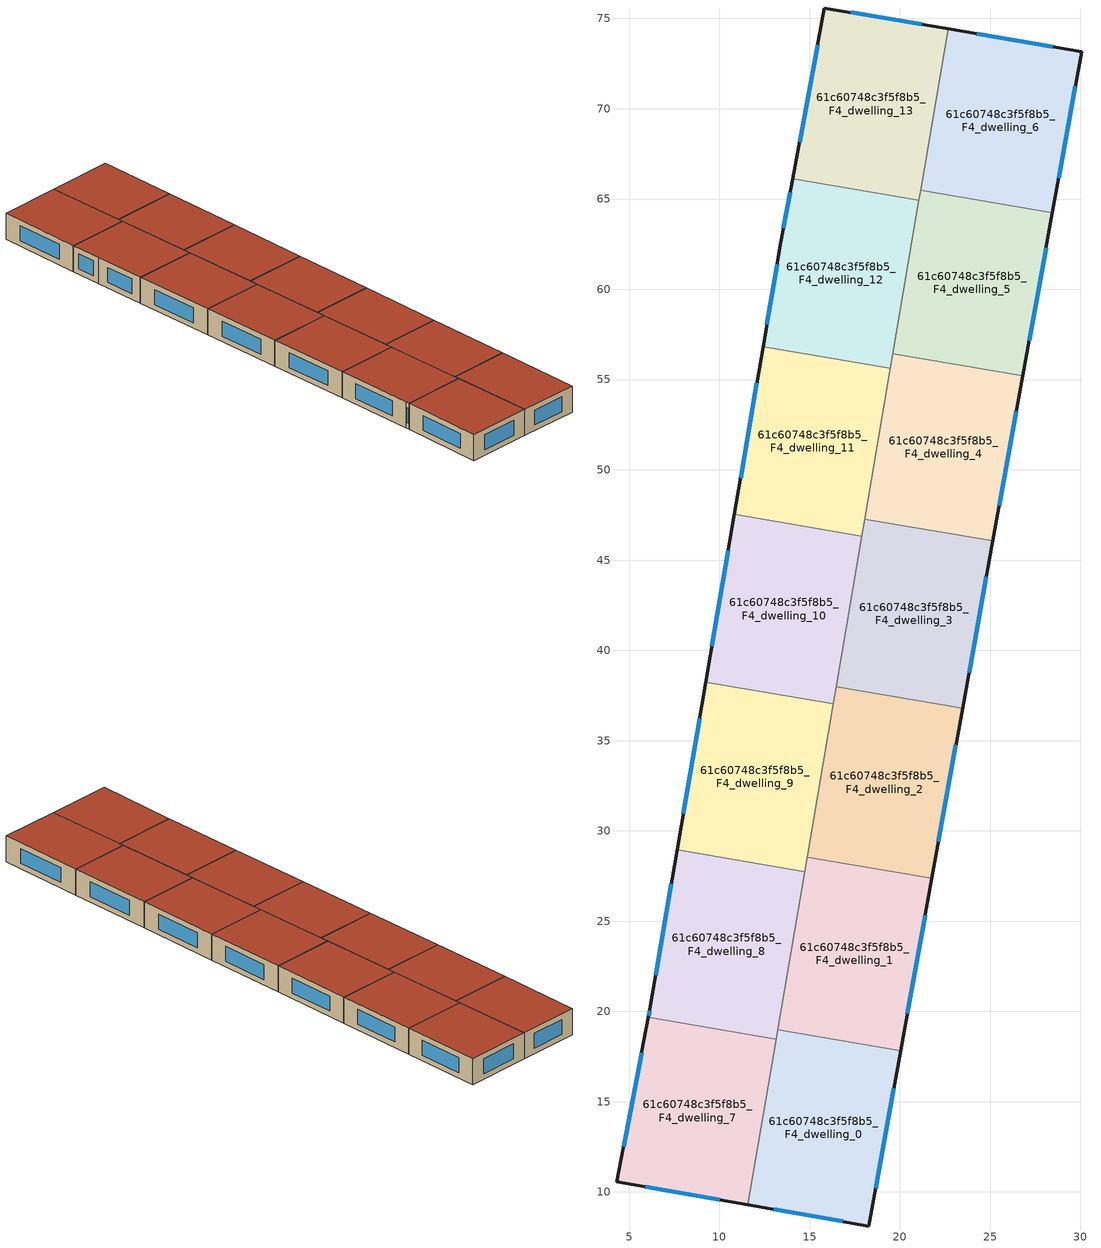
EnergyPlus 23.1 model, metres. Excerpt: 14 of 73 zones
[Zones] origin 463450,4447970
61c60748c3f5f8b5_F4_dwelling_0
 floor to 61c60748c3f5f8b5_F3_dwelling_0 (EU_floor_Construction): 20.03,17.82 18.28,8.12 11.58,9.29 13.23,18.98 z12
 wall outside (EU_wall_Construction): 11.58,9.29 18.28,8.12 20.03,17.82 z12:15
 wall to 61c60748c3f5f8b5_F4_dwelling_1 (EU_wall_Construction): 20.03,17.82 13.23,18.98 z12:15
 wall to 61c60748c3f5f8b5_F4_dwelling_7 (EU_wall_Construction): 13.14,18.47 11.58,9.29 z12:15
 wall to 61c60748c3f5f8b5_F4_dwelling_8 (EU_wall_Construction): 13.23,18.98 13.14,18.47 z12:15
 window (EU_Window_Construction): 18.65,10.2 19.66,15.74 / 13.01,9.04 16.84,8.37 z12.64:14.36
 roof outside (EU_roof_Construction): 18.28,8.12 20.03,17.82 13.23,18.98 11.58,9.29 z15
61c60748c3f5f8b5_F4_dwelling_1
 floor to 61c60748c3f5f8b5_F3_dwelling_1 (EU_floor_Construction): 21.76,27.37 20.03,17.82 13.23,18.98 14.86,28.55 z12
 wall outside (EU_wall_Construction): 20.03,17.82 21.76,27.37 z12:15
 wall to 61c60748c3f5f8b5_F4_dwelling_2 (EU_wall_Construction): 21.76,27.37 14.86,28.55 z12:15
 wall to 61c60748c3f5f8b5_F4_dwelling_8 (EU_wall_Construction): 14.72,27.75 13.23,18.98 z12:15
 wall to 61c60748c3f5f8b5_F4_dwelling_9 (EU_wall_Construction): 14.86,28.55 14.72,27.75 z12:15
 window (EU_Window_Construction): 20.4,19.87 21.39,25.33 z12.64:14.36
 roof outside (EU_roof_Construction): 20.03,17.82 21.76,27.37 14.86,28.55 13.23,18.98 z15
61c60748c3f5f8b5_F4_dwelling_10
 floor to 61c60748c3f5f8b5_F3_dwelling_10 (EU_floor_Construction): 17.89,46.33 16.3,37.04 9.24,38.24 10.83,47.53 z12
 wall outside (EU_wall_Construction): 10.83,47.53 9.24,38.24 z12:15
 wall to 61c60748c3f5f8b5_F4_dwelling_11 (EU_wall_Construction): 17.89,46.33 10.83,47.53 z12:15
 wall to 61c60748c3f5f8b5_F4_dwelling_9 (EU_wall_Construction): 9.24,38.24 16.3,37.04 z12:15
 wall to 61c60748c3f5f8b5_F4_dwelling_3 (EU_wall_Construction): 16.46,37.97 17.89,46.33 z12:15
 wall to 61c60748c3f5f8b5_F4_dwelling_2 (EU_wall_Construction): 16.3,37.04 16.46,37.97 z12:15
 window (EU_Window_Construction): 10.49,45.54 9.58,40.23 z12.64:14.36
 roof outside (EU_roof_Construction): 16.3,37.04 17.89,46.33 10.83,47.53 9.24,38.24 z15
61c60748c3f5f8b5_F4_dwelling_11
 floor to 61c60748c3f5f8b5_F3_dwelling_11 (EU_floor_Construction): 19.47,55.63 17.89,46.33 10.83,47.53 12.42,56.83 z12
 wall outside (EU_wall_Construction): 12.42,56.83 10.83,47.53 z12:15
 wall to 61c60748c3f5f8b5_F4_dwelling_12 (EU_wall_Construction): 19.47,55.63 12.42,56.83 z12:15
 wall to 61c60748c3f5f8b5_F4_dwelling_4 (EU_wall_Construction): 18.05,47.27 19.47,55.63 z12:15
 wall to 61c60748c3f5f8b5_F4_dwelling_3 (EU_wall_Construction): 17.88,46.33 18.05,47.27 z12:15
 window (EU_Window_Construction): 12.08,54.84 11.17,49.52 z12.64:14.36
 roof outside (EU_roof_Construction): 17.89,46.33 19.47,55.63 12.42,56.83 10.83,47.53 z15
61c60748c3f5f8b5_F4_dwelling_12
 floor to 61c60748c3f5f8b5_F3_dwelling_12 (EU_floor_Construction): 21.05,64.94 19.47,55.63 12.42,56.83 13.41,62.62 14.06,66.13 z12
 wall outside (EU_wall_Construction): 14.06,66.13 13.41,62.62 12.42,56.83 z12:15
 wall to 61c60748c3f5f8b5_F4_dwelling_13 (EU_wall_Construction): 21.05,64.94 14.06,66.13 z12:15
 wall to 61c60748c3f5f8b5_F4_dwelling_5 (EU_wall_Construction): 19.61,56.44 21.05,64.94 z12:15
 wall to 61c60748c3f5f8b5_F4_dwelling_4 (EU_wall_Construction): 19.47,55.63 19.61,56.44 z12:15
 window (EU_Window_Construction): 13.19,61.38 12.63,58.07 / 13.92,65.38 13.55,63.37 z12.64:14.36
 roof outside (EU_roof_Construction): 19.47,55.63 21.05,64.94 14.06,66.13 13.41,62.62 12.42,56.83 z15
61c60748c3f5f8b5_F4_dwelling_13
 floor to 61c60748c3f5f8b5_F3_dwelling_13 (EU_floor_Construction): 22.67,74.42 21.05,64.94 14.06,66.13 15.82,75.58 z12
 wall outside (EU_wall_Construction): 22.67,74.42 15.82,75.58 14.06,66.13 z12:15
 wall to 61c60748c3f5f8b5_F4_dwelling_6 (EU_wall_Construction): 21.15,65.49 22.67,74.42 z12:15
 wall to 61c60748c3f5f8b5_F4_dwelling_5 (EU_wall_Construction): 21.05,64.94 21.15,65.49 z12:15
 window (EU_Window_Construction): 15.44,73.56 14.44,68.16 / 21.2,74.67 17.29,75.33 z12.64:14.36
 roof outside (EU_roof_Construction): 21.05,64.94 22.67,74.42 15.82,75.58 14.06,66.13 z15
61c60748c3f5f8b5_F4_dwelling_2
 floor to 61c60748c3f5f8b5_F3_dwelling_2 (EU_floor_Construction): 23.47,36.78 21.76,27.37 14.86,28.55 16.46,37.97 z12
 wall outside (EU_wall_Construction): 21.76,27.37 23.47,36.78 z12:15
 wall to 61c60748c3f5f8b5_F4_dwelling_3 (EU_wall_Construction): 23.47,36.78 16.46,37.97 z12:15
 wall to 61c60748c3f5f8b5_F4_dwelling_9 (EU_wall_Construction): 16.3,37.03 14.86,28.55 z12:15
 window (EU_Window_Construction): 22.13,29.39 23.1,34.77 z12.64:14.36
 roof outside (EU_roof_Construction): 21.76,27.37 23.47,36.78 16.46,37.97 14.86,28.55 z15
61c60748c3f5f8b5_F4_dwelling_3
 floor to 61c60748c3f5f8b5_F3_dwelling_3 (EU_floor_Construction): 25.15,46.06 23.47,36.78 16.46,37.97 18.04,47.27 z12
 wall outside (EU_wall_Construction): 23.47,36.78 25.15,46.06 z12:15
 wall to 61c60748c3f5f8b5_F4_dwelling_4 (EU_wall_Construction): 25.15,46.06 18.04,47.27 z12:15
 window (EU_Window_Construction): 23.83,38.77 24.79,44.07 z12.64:14.36
 roof outside (EU_roof_Construction): 23.47,36.78 25.15,46.06 18.04,47.27 16.46,37.97 z15
61c60748c3f5f8b5_F4_dwelling_4
 floor to 61c60748c3f5f8b5_F3_dwelling_4 (EU_floor_Construction): 26.81,55.21 25.15,46.06 18.04,47.27 19.61,56.44 z12
 wall outside (EU_wall_Construction): 25.15,46.06 26.81,55.21 z12:15
 wall to 61c60748c3f5f8b5_F4_dwelling_5 (EU_wall_Construction): 26.81,55.21 19.61,56.44 z12:15
 window (EU_Window_Construction): 25.5,48.02 26.45,53.25 z12.64:14.36
 roof outside (EU_roof_Construction): 25.15,46.06 26.81,55.21 19.61,56.44 18.04,47.27 z15
61c60748c3f5f8b5_F4_dwelling_5
 floor to 61c60748c3f5f8b5_F3_dwelling_5 (EU_floor_Construction): 28.44,64.25 26.81,55.21 19.61,56.44 21.15,65.49 z12
 wall outside (EU_wall_Construction): 26.81,55.21 28.44,64.25 z12:15
 wall to 61c60748c3f5f8b5_F4_dwelling_6 (EU_wall_Construction): 28.44,64.25 21.15,65.49 z12:15
 window (EU_Window_Construction): 27.16,57.15 28.09,62.31 z12.64:14.36
 roof outside (EU_roof_Construction): 26.81,55.21 28.44,64.25 21.15,65.49 19.61,56.44 z15
61c60748c3f5f8b5_F4_dwelling_6
 floor to 61c60748c3f5f8b5_F3_dwelling_6 (EU_floor_Construction): 30.06,73.17 28.44,64.25 21.15,65.49 22.67,74.42 z12
 wall outside (EU_wall_Construction): 28.44,64.25 30.06,73.17 22.67,74.42 z12:15
 window (EU_Window_Construction): 28.48,73.44 24.25,74.15 / 28.79,66.16 29.71,71.26 z12.64:14.36
 roof outside (EU_roof_Construction): 28.44,64.25 30.06,73.17 22.67,74.42 21.15,65.49 z15
61c60748c3f5f8b5_F4_dwelling_7
 floor to 61c60748c3f5f8b5_F3_dwelling_7 (EU_floor_Construction): 13.14,18.46 11.58,9.29 4.33,10.57 6.06,19.67 z12
 wall outside (EU_wall_Construction): 6.06,19.67 4.33,10.57 11.58,9.29 z12:15
 wall to 61c60748c3f5f8b5_F4_dwelling_8 (EU_wall_Construction): 13.14,18.46 6.06,19.67 z12:15
 window (EU_Window_Construction): 5.88,10.3 10.02,9.57 / 5.69,17.72 4.7,12.52 z12.64:14.36
 roof outside (EU_roof_Construction): 11.58,9.29 13.14,18.46 6.06,19.67 4.33,10.57 z15
61c60748c3f5f8b5_F4_dwelling_8
 floor to 61c60748c3f5f8b5_F3_dwelling_8 (EU_floor_Construction): 14.72,27.75 13.14,18.46 6.06,19.67 6.15,20.13 7.66,28.95 z12
 wall outside (EU_wall_Construction): 7.66,28.95 6.15,20.13 6.06,19.67 z12:15
 wall to 61c60748c3f5f8b5_F4_dwelling_9 (EU_wall_Construction): 14.72,27.75 7.66,28.95 z12:15
 window (EU_Window_Construction): 6.13,20.03 6.08,19.77 / 7.33,27.06 6.47,22.02 z12.64:14.36
 roof outside (EU_roof_Construction): 13.14,18.46 14.72,27.75 7.66,28.95 6.15,20.13 6.06,19.67 z15
61c60748c3f5f8b5_F4_dwelling_9
 floor to 61c60748c3f5f8b5_F3_dwelling_9 (EU_floor_Construction): 16.3,37.04 14.72,27.75 7.66,28.95 9.24,38.24 z12
 wall outside (EU_wall_Construction): 9.24,38.24 7.66,28.95 z12:15
 window (EU_Window_Construction): 8.9,36.25 8,30.94 z12.64:14.36
 roof outside (EU_roof_Construction): 14.72,27.75 16.3,37.04 9.24,38.24 7.66,28.95 z15
[Building]
EU S2 Campaign: North Axis=0; Terrain=City; Solar Distribution=FullExterior
[Site:Location]
Yerevan-Zvartnots.Intl.AP: Latitude=40.15; Longitude=44.383; Time Zone=4; Elevation=854
[SizingPeriod:WeatherFileDays]
AnnualSizingPeriod: Begin Month=1; Begin Day of Month=1; End Month=12; End Day of Month=31; Day of Week for Start Day=Monday; Use Weather File Daylight Saving Period=No; Use Weather File Rain and Snow Indicators=No
[MATERIAL]
EU_InternalMass_Material: Roughness=MediumRough; Thickness=0.1; Conductivity=1; Density=1800; Specific Heat=900; Thermal Absorptance=0.9; Solar Absorptance=0.7; Visible Absorptance=0.7
[MATERIAL:NOMASS] Roughness=MediumRough; Thermal Absorptance=0.9; Solar Absorptance=0.7; Visible Absorptance=0.7
Name | Thermal Resistance
EU_wall_NoMass | 1.05043
EU_roof_NoMass | 1.45357
EU_floor_NoMass | 0.478065
[WINDOWMATERIAL:SIMPLEGLAZINGSYSTEM]
EU_Window_SimpleGlazing: UFactor=2.5566; Solar Heat Gain Coefficient=0.75; Visible Transmittance=0.75
[CONSTRUCTION]
EU_wall_Construction: EU_wall_NoMass
EU_roof_Construction: EU_roof_NoMass
EU_floor_Construction: EU_floor_NoMass
EU_Window_Construction: EU_Window_SimpleGlazing
EU_InternalMass_Construction: EU_InternalMass_Material
[ZONE] Type=1; Multiplier=1; Ceiling Height=autocalculate; Floor Area=autocalculate; Part of Total Floor Area=Yes
Name | Volume
61c60748c3f5f8b5_F4_dwelling_0 | 202.455
61c60748c3f5f8b5_F4_dwelling_1 | 202.447
61c60748c3f5f8b5_F4_dwelling_10 | 202.458
61c60748c3f5f8b5_F4_dwelling_11 | 202.46
61c60748c3f5f8b5_F4_dwelling_12; 61c60748c3f5f8b5_F4_dwelling_3; 61c60748c3f5f8b5_F4_dwelling_6 | 202.445
61c60748c3f5f8b5_F4_dwelling_13 | 202.436
61c60748c3f5f8b5_F4_dwelling_2 | 202.442
61c60748c3f5f8b5_F4_dwelling_4 | 202.444
61c60748c3f5f8b5_F4_dwelling_5 | 202.449
61c60748c3f5f8b5_F4_dwelling_7 | 202.465
61c60748c3f5f8b5_F4_dwelling_8 | 202.443
61c60748c3f5f8b5_F4_dwelling_9 | 202.451
[INTERNALMASS] Construction=EU_InternalMass_Construction
Name | Zone or ZoneList | Surface Area
61c60748c3f5f8b5_F4_dwelling_0_EU_InternalMass | 61c60748c3f5f8b5_F4_dwelling_0 | 67.4851
61c60748c3f5f8b5_F4_dwelling_1_EU_InternalMass | 61c60748c3f5f8b5_F4_dwelling_1 | 67.4823
61c60748c3f5f8b5_F4_dwelling_2_EU_InternalMass | 61c60748c3f5f8b5_F4_dwelling_2 | 67.4807
61c60748c3f5f8b5_F4_dwelling_3_EU_InternalMass | 61c60748c3f5f8b5_F4_dwelling_3 | 67.4816
61c60748c3f5f8b5_F4_dwelling_4_EU_InternalMass | 61c60748c3f5f8b5_F4_dwelling_4 | 67.4812
61c60748c3f5f8b5_F4_dwelling_5_EU_InternalMass | 61c60748c3f5f8b5_F4_dwelling_5 | 67.4831
61c60748c3f5f8b5_F4_dwelling_6_EU_InternalMass | 61c60748c3f5f8b5_F4_dwelling_6 | 67.4817
61c60748c3f5f8b5_F4_dwelling_7_EU_InternalMass | 61c60748c3f5f8b5_F4_dwelling_7 | 67.4884
61c60748c3f5f8b5_F4_dwelling_8_EU_InternalMass | 61c60748c3f5f8b5_F4_dwelling_8 | 67.4809
61c60748c3f5f8b5_F4_dwelling_9_EU_InternalMass | 61c60748c3f5f8b5_F4_dwelling_9 | 67.4838
61c60748c3f5f8b5_F4_dwelling_10_EU_InternalMass | 61c60748c3f5f8b5_F4_dwelling_10 | 67.4859
61c60748c3f5f8b5_F4_dwelling_11_EU_InternalMass | 61c60748c3f5f8b5_F4_dwelling_11 | 67.4867
61c60748c3f5f8b5_F4_dwelling_12_EU_InternalMass | 61c60748c3f5f8b5_F4_dwelling_12 | 67.4819
61c60748c3f5f8b5_F4_dwelling_13_EU_InternalMass | 61c60748c3f5f8b5_F4_dwelling_13 | 67.4785
[OTHEREQUIPMENT] Fuel Type=Electricity; Design Level Calculation Method=Watts/Area; Power per Zone Floor Area=1; Fraction Latent=0; Fraction Radiant=0; Fraction Lost=0; Carbon Dioxide Generation Rate=0; EndUse Subcategory=EU_Step8_InternalGains
Name | Zone or ZoneList or Space or SpaceList | Schedule
EU_Step8_InternalGain_61c60748c3f5f8b5_F4_dwelling_0_f000 | 61c60748c3f5f8b5_F4_dwelling_0 | EU_Step8_GainSchedule_61c60748c3f5f8b5_F4_dwelling_0_f000
EU_Step8_InternalGain_61c60748c3f5f8b5_F4_dwelling_1_f000 | 61c60748c3f5f8b5_F4_dwelling_1 | EU_Step8_GainSchedule_61c60748c3f5f8b5_F4_dwelling_1_f000
EU_Step8_InternalGain_61c60748c3f5f8b5_F4_dwelling_2_f000 | 61c60748c3f5f8b5_F4_dwelling_2 | EU_Step8_GainSchedule_61c60748c3f5f8b5_F4_dwelling_2_f000
EU_Step8_InternalGain_61c60748c3f5f8b5_F4_dwelling_3_f000 | 61c60748c3f5f8b5_F4_dwelling_3 | EU_Step8_GainSchedule_61c60748c3f5f8b5_F4_dwelling_3_f000
EU_Step8_InternalGain_61c60748c3f5f8b5_F4_dwelling_4_f000 | 61c60748c3f5f8b5_F4_dwelling_4 | EU_Step8_GainSchedule_61c60748c3f5f8b5_F4_dwelling_4_f000
EU_Step8_InternalGain_61c60748c3f5f8b5_F4_dwelling_5_f000 | 61c60748c3f5f8b5_F4_dwelling_5 | EU_Step8_GainSchedule_61c60748c3f5f8b5_F4_dwelling_5_f000
EU_Step8_InternalGain_61c60748c3f5f8b5_F4_dwelling_6_f000 | 61c60748c3f5f8b5_F4_dwelling_6 | EU_Step8_GainSchedule_61c60748c3f5f8b5_F4_dwelling_6_f000
EU_Step8_InternalGain_61c60748c3f5f8b5_F4_dwelling_7_f000 | 61c60748c3f5f8b5_F4_dwelling_7 | EU_Step8_GainSchedule_61c60748c3f5f8b5_F4_dwelling_7_f000
EU_Step8_InternalGain_61c60748c3f5f8b5_F4_dwelling_8_f000 | 61c60748c3f5f8b5_F4_dwelling_8 | EU_Step8_GainSchedule_61c60748c3f5f8b5_F4_dwelling_8_f000
EU_Step8_InternalGain_61c60748c3f5f8b5_F4_dwelling_9_f000 | 61c60748c3f5f8b5_F4_dwelling_9 | EU_Step8_GainSchedule_61c60748c3f5f8b5_F4_dwelling_9_f000
EU_Step8_InternalGain_61c60748c3f5f8b5_F4_dwelling_10_f000 | 61c60748c3f5f8b5_F4_dwelling_10 | EU_Step8_GainSchedule_61c60748c3f5f8b5_F4_dwelling_10_f000
EU_Step8_InternalGain_61c60748c3f5f8b5_F4_dwelling_11_f000 | 61c60748c3f5f8b5_F4_dwelling_11 | EU_Step8_GainSchedule_61c60748c3f5f8b5_F4_dwelling_11_f000
EU_Step8_InternalGain_61c60748c3f5f8b5_F4_dwelling_12_f000 | 61c60748c3f5f8b5_F4_dwelling_12 | EU_Step8_GainSchedule_61c60748c3f5f8b5_F4_dwelling_12_f000
EU_Step8_InternalGain_61c60748c3f5f8b5_F4_dwelling_13_f000 | 61c60748c3f5f8b5_F4_dwelling_13 | EU_Step8_GainSchedule_61c60748c3f5f8b5_F4_dwelling_13_f000
[ZONEVENTILATION:DESIGNFLOWRATE] Schedule=EU_AlwaysOn; Design Flow Rate Calculation Method=AirChanges/Hour; Air Changes per Hour=0.557805; Ventilation Type=Natural; Fan Pressure Rise=0; Fan Total Efficiency=1; Constant Term Coefficient=1; Temperature Term Coefficient=0; Velocity Term Coefficient=0; Velocity Squared Term Coefficient=0; Minimum Indoor Temperature=-100; Maximum Indoor Temperature=100; Delta Temperature=-100; Minimum Outdoor Temperature=-100; Maximum Outdoor Temperature=100; Maximum Wind Speed=40
Name | Zone or ZoneList or Space or SpaceList
EU_ConstantAir_61c60748c3f5f8b5_F4_dwelling_0 | 61c60748c3f5f8b5_F4_dwelling_0
EU_ConstantAir_61c60748c3f5f8b5_F4_dwelling_1 | 61c60748c3f5f8b5_F4_dwelling_1
EU_ConstantAir_61c60748c3f5f8b5_F4_dwelling_2 | 61c60748c3f5f8b5_F4_dwelling_2
EU_ConstantAir_61c60748c3f5f8b5_F4_dwelling_3 | 61c60748c3f5f8b5_F4_dwelling_3
EU_ConstantAir_61c60748c3f5f8b5_F4_dwelling_4 | 61c60748c3f5f8b5_F4_dwelling_4
EU_ConstantAir_61c60748c3f5f8b5_F4_dwelling_5 | 61c60748c3f5f8b5_F4_dwelling_5
EU_ConstantAir_61c60748c3f5f8b5_F4_dwelling_6 | 61c60748c3f5f8b5_F4_dwelling_6
EU_ConstantAir_61c60748c3f5f8b5_F4_dwelling_7 | 61c60748c3f5f8b5_F4_dwelling_7
EU_ConstantAir_61c60748c3f5f8b5_F4_dwelling_8 | 61c60748c3f5f8b5_F4_dwelling_8
EU_ConstantAir_61c60748c3f5f8b5_F4_dwelling_9 | 61c60748c3f5f8b5_F4_dwelling_9
EU_ConstantAir_61c60748c3f5f8b5_F4_dwelling_10 | 61c60748c3f5f8b5_F4_dwelling_10
EU_ConstantAir_61c60748c3f5f8b5_F4_dwelling_11 | 61c60748c3f5f8b5_F4_dwelling_11
EU_ConstantAir_61c60748c3f5f8b5_F4_dwelling_12 | 61c60748c3f5f8b5_F4_dwelling_12
EU_ConstantAir_61c60748c3f5f8b5_F4_dwelling_13 | 61c60748c3f5f8b5_F4_dwelling_13
[HVACTEMPLATE:THERMOSTAT] Constant Heating Setpoint=20; Constant Cooling Setpoint=50
EU_HeatOnly_61c60748c3f5f8b5_F0_dwelling_5; EU_HeatOnly_61c60748c3f5f8b5_F0_dwelling_6; EU_HeatOnly_61c60748c3f5f8b5_F0_dwelling_7; EU_HeatOnly_61c60748c3f5f8b5_F0_dwelling_8; EU_HeatOnly_61c60748c3f5f8b5_F0_dwelling_9; EU_HeatOnly_61c60748c3f5f8b5_F0_dwelling_10; EU_HeatOnly_61c60748c3f5f8b5_F0_dwelling_11; EU_HeatOnly_61c60748c3f5f8b5_F0_dwelling_12; EU_HeatOnly_61c60748c3f5f8b5_F0_dwelling_13; EU_HeatOnly_61c60748c3f5f8b5_F0_dwelling_14; EU_HeatOnly_61c60748c3f5f8b5_F1_dwelling_0; EU_HeatOnly_61c60748c3f5f8b5_F1_dwelling_1; EU_HeatOnly_61c60748c3f5f8b5_F1_dwelling_2; EU_HeatOnly_61c60748c3f5f8b5_F1_dwelling_3; EU_HeatOnly_61c60748c3f5f8b5_F1_dwelling_4; EU_HeatOnly_61c60748c3f5f8b5_F1_dwelling_5; EU_HeatOnly_61c60748c3f5f8b5_F1_dwelling_6; EU_HeatOnly_61c60748c3f5f8b5_F1_dwelling_7; EU_HeatOnly_61c60748c3f5f8b5_F1_dwelling_8; EU_HeatOnly_61c60748c3f5f8b5_F1_dwelling_9; EU_HeatOnly_61c60748c3f5f8b5_F1_dwelling_10; EU_HeatOnly_61c60748c3f5f8b5_F1_dwelling_11; EU_HeatOnly_61c60748c3f5f8b5_F1_dwelling_12; EU_HeatOnly_61c60748c3f5f8b5_F1_dwelling_13; EU_HeatOnly_61c60748c3f5f8b5_F1_dwelling_14; EU_HeatOnly_61c60748c3f5f8b5_F2_dwelling_0; EU_HeatOnly_61c60748c3f5f8b5_F2_dwelling_1; EU_HeatOnly_61c60748c3f5f8b5_F2_dwelling_2; EU_HeatOnly_61c60748c3f5f8b5_F2_dwelling_3; EU_HeatOnly_61c60748c3f5f8b5_F2_dwelling_4; EU_HeatOnly_61c60748c3f5f8b5_F2_dwelling_5; EU_HeatOnly_61c60748c3f5f8b5_F2_dwelling_6; EU_HeatOnly_61c60748c3f5f8b5_F2_dwelling_7; EU_HeatOnly_61c60748c3f5f8b5_F2_dwelling_8; EU_HeatOnly_61c60748c3f5f8b5_F2_dwelling_9; EU_HeatOnly_61c60748c3f5f8b5_F2_dwelling_10; EU_HeatOnly_61c60748c3f5f8b5_F2_dwelling_11; EU_HeatOnly_61c60748c3f5f8b5_F2_dwelling_12; EU_HeatOnly_61c60748c3f5f8b5_F2_dwelling_13; EU_HeatOnly_61c60748c3f5f8b5_F2_dwelling_14; EU_HeatOnly_61c60748c3f5f8b5_F3_dwelling_0; EU_HeatOnly_61c60748c3f5f8b5_F3_dwelling_1; EU_HeatOnly_61c60748c3f5f8b5_F3_dwelling_2; EU_HeatOnly_61c60748c3f5f8b5_F3_dwelling_3; EU_HeatOnly_61c60748c3f5f8b5_F3_dwelling_4; EU_HeatOnly_61c60748c3f5f8b5_F3_dwelling_5; EU_HeatOnly_61c60748c3f5f8b5_F3_dwelling_6; EU_HeatOnly_61c60748c3f5f8b5_F3_dwelling_7; EU_HeatOnly_61c60748c3f5f8b5_F3_dwelling_8; EU_HeatOnly_61c60748c3f5f8b5_F3_dwelling_9; EU_HeatOnly_61c60748c3f5f8b5_F3_dwelling_10; EU_HeatOnly_61c60748c3f5f8b5_F3_dwelling_11; EU_HeatOnly_61c60748c3f5f8b5_F3_dwelling_12; EU_HeatOnly_61c60748c3f5f8b5_F3_dwelling_13; EU_HeatOnly_61c60748c3f5f8b5_F4_dwelling_0; EU_HeatOnly_61c60748c3f5f8b5_F4_dwelling_1; EU_HeatOnly_61c60748c3f5f8b5_F4_dwelling_2; EU_HeatOnly_61c60748c3f5f8b5_F4_dwelling_3; EU_HeatOnly_61c60748c3f5f8b5_F4_dwelling_4; EU_HeatOnly_61c60748c3f5f8b5_F4_dwelling_5; EU_HeatOnly_61c60748c3f5f8b5_F4_dwelling_6; EU_HeatOnly_61c60748c3f5f8b5_F4_dwelling_7; EU_HeatOnly_61c60748c3f5f8b5_F4_dwelling_8; EU_HeatOnly_61c60748c3f5f8b5_F4_dwelling_9; EU_HeatOnly_61c60748c3f5f8b5_F4_dwelling_10; EU_HeatOnly_61c60748c3f5f8b5_F4_dwelling_11; EU_HeatOnly_61c60748c3f5f8b5_F4_dwelling_12; EU_HeatOnly_61c60748c3f5f8b5_F4_dwelling_13
[HVACTEMPLATE:ZONE:IDEALLOADSAIRSYSTEM] System Availability Schedule=EU_AlwaysOn; Maximum Heating Supply Air Temperature=50; Minimum Cooling Supply Air Temperature=13; Maximum Heating Supply Air Humidity Ratio=0.0156; Minimum Cooling Supply Air Humidity Ratio=0.0077; Heating Limit=NoLimit; Cooling Limit=NoLimit; Heating Availability Schedule=EU_AlwaysOn; Cooling Availability Schedule=EU_CoolingOff; Dehumidification Control Type=ConstantSensibleHeatRatio; Cooling Sensible Heat Ratio=0.7; Dehumidification Setpoint=60; Humidification Control Type=None; Humidification Setpoint=30; Outdoor Air Method=None; Outdoor Air Flow Rate per Person=0.00944; Outdoor Air Flow Rate per Zone Floor Area=0; Outdoor Air Flow Rate per Zone=0; Demand Controlled Ventilation Type=None; Outdoor Air Economizer Type=NoEconomizer; Heat Recovery Type=None; Sensible Heat Recovery Effectiveness=0.7; Latent Heat Recovery Effectiveness=0.65
Name | Template Thermostat
61c60748c3f5f8b5_F4_dwelling_0 | EU_HeatOnly_61c60748c3f5f8b5_F4_dwelling_0
61c60748c3f5f8b5_F4_dwelling_1 | EU_HeatOnly_61c60748c3f5f8b5_F4_dwelling_1
61c60748c3f5f8b5_F4_dwelling_2 | EU_HeatOnly_61c60748c3f5f8b5_F4_dwelling_2
61c60748c3f5f8b5_F4_dwelling_3 | EU_HeatOnly_61c60748c3f5f8b5_F4_dwelling_3
61c60748c3f5f8b5_F4_dwelling_4 | EU_HeatOnly_61c60748c3f5f8b5_F4_dwelling_4
61c60748c3f5f8b5_F4_dwelling_5 | EU_HeatOnly_61c60748c3f5f8b5_F4_dwelling_5
61c60748c3f5f8b5_F4_dwelling_6 | EU_HeatOnly_61c60748c3f5f8b5_F4_dwelling_6
61c60748c3f5f8b5_F4_dwelling_7 | EU_HeatOnly_61c60748c3f5f8b5_F4_dwelling_7
61c60748c3f5f8b5_F4_dwelling_8 | EU_HeatOnly_61c60748c3f5f8b5_F4_dwelling_8
61c60748c3f5f8b5_F4_dwelling_9 | EU_HeatOnly_61c60748c3f5f8b5_F4_dwelling_9
61c60748c3f5f8b5_F4_dwelling_10 | EU_HeatOnly_61c60748c3f5f8b5_F4_dwelling_10
61c60748c3f5f8b5_F4_dwelling_11 | EU_HeatOnly_61c60748c3f5f8b5_F4_dwelling_11
61c60748c3f5f8b5_F4_dwelling_12 | EU_HeatOnly_61c60748c3f5f8b5_F4_dwelling_12
61c60748c3f5f8b5_F4_dwelling_13 | EU_HeatOnly_61c60748c3f5f8b5_F4_dwelling_13
[SIZING:ZONE] Zone Cooling Design Supply Air Temperature Input Method=SupplyAirTemperature; Zone Cooling Design Supply Air Temperature=13; Zone Heating Design Supply Air Temperature Input Method=SupplyAirTemperature; Zone Heating Design Supply Air Temperature=50; Zone Cooling Design Supply Air Humidity Ratio=0.008; Zone Heating Design Supply Air Humidity Ratio=0.008; Cooling Design Air Flow Method=DesignDay; Cooling Design Air Flow Rate=0; Cooling Minimum Air Flow per Zone Floor Area=0.000762; Cooling Minimum Air Flow=0; Cooling Minimum Air Flow Fraction=0.2; Heating Design Air Flow Method=DesignDay; Heating Design Air Flow Rate=0; Heating Maximum Air Flow per Zone Floor Area=0.002032; Heating Maximum Air Flow=0.141576; Heating Maximum Air Flow Fraction=0.3; Account for Dedicated Outdoor Air System=No; Dedicated Outdoor Air System Control Strategy=NeutralSupplyAir; Dedicated Outdoor Air Low Setpoint Temperature for Design=autosize; Dedicated Outdoor Air High Setpoint Temperature for Design=autosize; Zone Load Sizing Method=Sensible Load Only No Latent Load; Zone Latent Cooling Design Supply Air Humidity Ratio Input Method=HumidityRatioDifference; Zone Cooling Design Supply Air Humidity Ratio Difference=0.005; Zone Latent Heating Design Supply Air Humidity Ratio Input Method=HumidityRatioDifference; Zone Humidification Design Supply Air Humidity Ratio Difference=0.005
61c60748c3f5f8b5_F4_dwelling_0; 61c60748c3f5f8b5_F4_dwelling_1; 61c60748c3f5f8b5_F4_dwelling_2; 61c60748c3f5f8b5_F4_dwelling_3; 61c60748c3f5f8b5_F4_dwelling_4; 61c60748c3f5f8b5_F4_dwelling_5; 61c60748c3f5f8b5_F4_dwelling_6; 61c60748c3f5f8b5_F4_dwelling_7; 61c60748c3f5f8b5_F4_dwelling_8; 61c60748c3f5f8b5_F4_dwelling_9; 61c60748c3f5f8b5_F4_dwelling_10; 61c60748c3f5f8b5_F4_dwelling_11; 61c60748c3f5f8b5_F4_dwelling_12; 61c60748c3f5f8b5_F4_dwelling_13
[SCHEDULE:CONSTANT]
Name | Hourly Value
EU_AlwaysOn | 1
EU_CoolingOff | 0
[SCHEDULE:FILE] Column Number=1; Rows to Skip at Top=0; Number of Hours of Data=8760; Column Separator=Comma; Interpolate to Timestep=No; Minutes per Item=60; Adjust Schedule for Daylight Savings=Yes
Name | File
EU_Step8_GainSchedule_61c60748c3f5f8b5_F4_dwelling_0_f000 | ../../schedules/61c60748c3f5f8b5/61c60748c3f5f8b5_F4_dwelling_0_f000_gain.csv
EU_Step8_GainSchedule_61c60748c3f5f8b5_F4_dwelling_1_f000 | ../../schedules/61c60748c3f5f8b5/61c60748c3f5f8b5_F4_dwelling_1_f000_gain.csv
EU_Step8_GainSchedule_61c60748c3f5f8b5_F4_dwelling_2_f000 | ../../schedules/61c60748c3f5f8b5/61c60748c3f5f8b5_F4_dwelling_2_f000_gain.csv
EU_Step8_GainSchedule_61c60748c3f5f8b5_F4_dwelling_3_f000 | ../../schedules/61c60748c3f5f8b5/61c60748c3f5f8b5_F4_dwelling_3_f000_gain.csv
EU_Step8_GainSchedule_61c60748c3f5f8b5_F4_dwelling_4_f000 | ../../schedules/61c60748c3f5f8b5/61c60748c3f5f8b5_F4_dwelling_4_f000_gain.csv
EU_Step8_GainSchedule_61c60748c3f5f8b5_F4_dwelling_5_f000 | ../../schedules/61c60748c3f5f8b5/61c60748c3f5f8b5_F4_dwelling_5_f000_gain.csv
EU_Step8_GainSchedule_61c60748c3f5f8b5_F4_dwelling_6_f000 | ../../schedules/61c60748c3f5f8b5/61c60748c3f5f8b5_F4_dwelling_6_f000_gain.csv
EU_Step8_GainSchedule_61c60748c3f5f8b5_F4_dwelling_7_f000 | ../../schedules/61c60748c3f5f8b5/61c60748c3f5f8b5_F4_dwelling_7_f000_gain.csv
EU_Step8_GainSchedule_61c60748c3f5f8b5_F4_dwelling_8_f000 | ../../schedules/61c60748c3f5f8b5/61c60748c3f5f8b5_F4_dwelling_8_f000_gain.csv
EU_Step8_GainSchedule_61c60748c3f5f8b5_F4_dwelling_9_f000 | ../../schedules/61c60748c3f5f8b5/61c60748c3f5f8b5_F4_dwelling_9_f000_gain.csv
EU_Step8_GainSchedule_61c60748c3f5f8b5_F4_dwelling_10_f000 | ../../schedules/61c60748c3f5f8b5/61c60748c3f5f8b5_F4_dwelling_10_f000_gain.csv
EU_Step8_GainSchedule_61c60748c3f5f8b5_F4_dwelling_11_f000 | ../../schedules/61c60748c3f5f8b5/61c60748c3f5f8b5_F4_dwelling_11_f000_gain.csv
EU_Step8_GainSchedule_61c60748c3f5f8b5_F4_dwelling_12_f000 | ../../schedules/61c60748c3f5f8b5/61c60748c3f5f8b5_F4_dwelling_12_f000_gain.csv
EU_Step8_GainSchedule_61c60748c3f5f8b5_F4_dwelling_13_f000 | ../../schedules/61c60748c3f5f8b5/61c60748c3f5f8b5_F4_dwelling_13_f000_gain.csv
